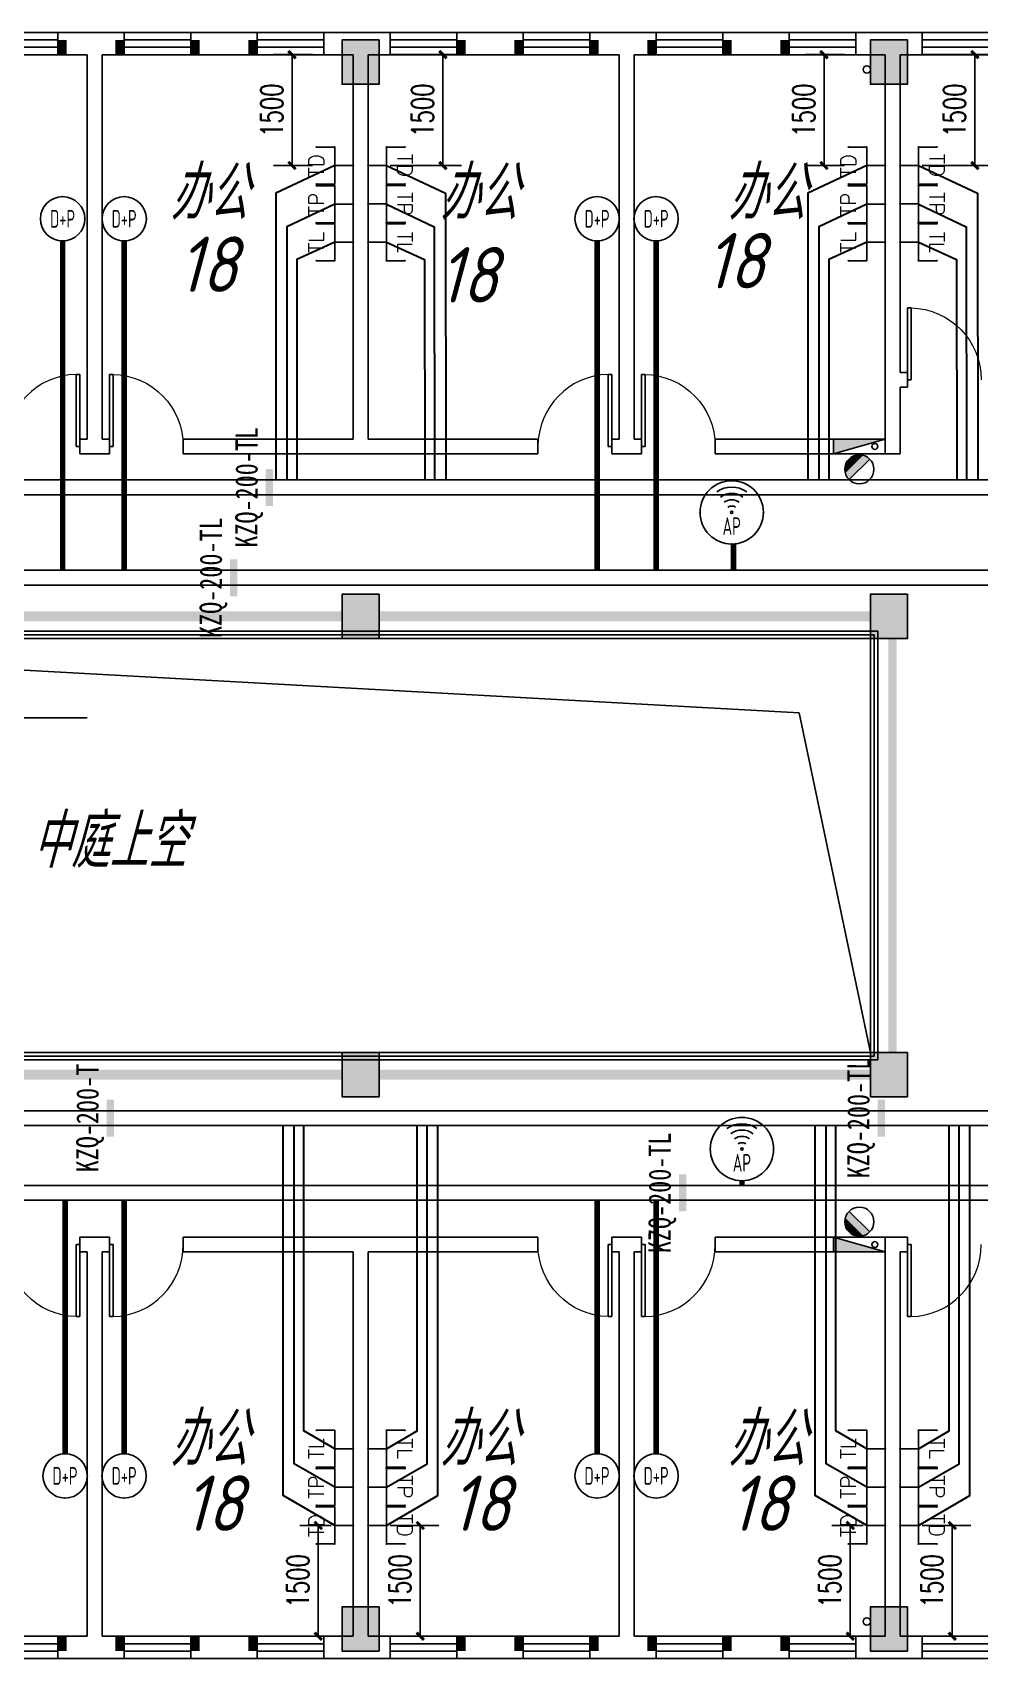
# Model space of a CAD drawing. Extents: x 1398449 to 2142961, y 256969 to 1032940.
# Drawn here: x 1602950 to 1615767, y 576258 to 598258 of the extents above; entities that cross this region are included whole.
import ezdxf
from ezdxf.enums import TextEntityAlignment as Align

# ---------------------------------------------------------------- set-up
doc = ezdxf.new("R2010")
doc.units = 0
doc.header["$LTSCALE"] = 1500
doc.header["$PDSIZE"] = 50
doc.linetypes.add('DASH', pattern=[0.35, 0.25, -0.1])
for name, color, linetype in [('1-建筑底图', 8, 'Continuous'), ('CABLETRAY_PDS', 6, 'Continuous'), ('EQUIP-通讯', 3, 'Continuous'), ('P-PROT-FIRH', 1, 'Continuous'), ('TEL_DIM', 3, 'Continuous'), ('WIRE-综合布线', 5, 'Continuous'), ('光纤点位', 3, 'Continuous'), ('内网桥架', 1, 'Continuous'), ('抗震支吊架', 2, 'Continuous'), ('构造柱', 6, 'Continuous'), ('水', 5, 'Continuous'), ('电-标注', 1, 'Continuous'), ('红机电话', 3, 'Continuous'), ('结构柱子', 253, 'Continuous'), ('蓝机电话', 3, 'Continuous')]:
    doc.layers.add(name, color=color, linetype=linetype)
doc.layers.add('内网线路', color=1, linetype='Continuous', lineweight=30)
doc.styles.add('_TCH_DIM_T3', font='SIMPLEX', dxfattribs={"width": 0.705882, "bigfont": 'GBCBIG'})
doc.styles.add('_TEL_ATTDEF', font='GBENOR', dxfattribs={"width": 0.8, "height": 3, "bigfont": 'GBCBIG'})
doc.styles.add('_TEL_DIM', font='SIMPLEX', dxfattribs={"width": 0.8, "height": 3.5, "bigfont": 'HZTXT'})
doc.styles.add('kzcad', font='', dxfattribs={"width": 0.8})
doc.styles.get("Standard").update_dxf_attribs({"font": 'gbeitc.shx', "bigfont": 'gbcbig.shx'})
doc.styles.get('kzcad').set_extended_font_data('SimSun')
doc.linetypes.add('JIEDI', pattern='A,1.25,-0.25,0.25,-0.25,0.625,["/",Standard,S=0.6,R=0,X=0,Y=-0.3],0.625,-0.25,0.25,-0.25', length=4)
doc.dimstyles.new('_TCH_ARCH&&100', dxfattribs={"dimtxt": 297.5, "dimasz": 100, "dimexe": 250, "dimexo": 300, "dimgap": 126.25, "dimtad": 1, "dimdec": 0, "dimzin": 0, "dimdsep": 46, "dimtxsty": '_TCH_DIM_T3', "dimblk": 'ARCHTICK', "dimcen": 0.09, "dimclrt": 7, "dimazin": 2, "dimtfac": 1, "dimtdec": 0, "dimtix": 1, "dimtmove": 2, "dimatfit": 3, "dimfxl": 1, "dimtolj": 1, "dimtzin": 0, "dimarcsym": 0})

# ---------------------------------------------------------------- blocks, each defined once
blk = doc.blocks.new('gfhtyhtyhrer')
at = {"layer": '构造柱', "color": 0}
for points in [[(-337689, 1373678), (-337689, 1373478), (-337809, 1373678), (-337809, 1373478)], [(-336909, 1373678), (-336909, 1373478), (-337029, 1373678), (-337029, 1373478)], [(-335889, 1373678), (-335889, 1373478), (-336009, 1373678), (-336009, 1373478)], [(-335109, 1373678), (-335109, 1373478), (-335229, 1373678), (-335229, 1373478)], [(-332289, 1373678), (-332289, 1373478), (-332409, 1373678), (-332409, 1373478)], [(-331509, 1373678), (-331509, 1373478), (-331629, 1373678), (-331629, 1373478)], [(-330489, 1373678), (-330489, 1373478), (-330609, 1373678), (-330609, 1373478)], [(-329709, 1373678), (-329709, 1373478), (-329829, 1373678), (-329829, 1373478)], [(-328689, 1373678), (-328689, 1373478), (-328809, 1373678), (-328809, 1373478)], [(-327909, 1373678), (-327909, 1373478), (-328029, 1373678), (-328029, 1373478)], [(-337689, 1352078), (-337689, 1351878), (-337809, 1352078), (-337809, 1351878)], [(-336909, 1352078), (-336909, 1351878), (-337029, 1352078), (-337029, 1351878)], [(-335889, 1352078), (-335889, 1351878), (-336009, 1352078), (-336009, 1351878)], [(-335109, 1352078), (-335109, 1351878), (-335229, 1352078), (-335229, 1351878)], [(-332289, 1352078), (-332289, 1351878), (-332409, 1352078), (-332409, 1351878)], [(-331509, 1352078), (-331509, 1351878), (-331629, 1352078), (-331629, 1351878)], [(-330489, 1352078), (-330489, 1351878), (-330609, 1352078), (-330609, 1351878)], [(-329709, 1352078), (-329709, 1351878), (-329829, 1352078), (-329829, 1351878)], [(-328689, 1352078), (-328689, 1351878), (-328809, 1352078), (-328809, 1351878)], [(-327909, 1352078), (-327909, 1351878), (-328029, 1352078), (-328029, 1351878)]]:
    blk.add_solid(points, dxfattribs=at)
blk = doc.blocks.new('$TwtSys$00000483')
blk.add_line((-93, 93, 0), (93, -93, 0))
blk.add_circle((0, 0, 0), 131)
at = {"color": 0}
for points in [[(34, -127, 0), (-127, 34, 0), (93, -93, 0), (-93, 93, 0)], [(-34, -127, 0), (-127, -34, 0), (34, -127, 0), (-127, 34, 0)], [(-93, -93, 0), (-93, -93, 0), (-34, -127, 0), (-127, -34, 0)]]:
    blk.add_solid(points, dxfattribs=at)
at = {"flags": 9}
blk.add_attdef('A', (0, 0, 0), '', height=0.00524, dxfattribs=at)
blk = doc.blocks.new('A$C72020647')
at = {"layer": 'P-PROT-FIRH'}
blk.add_hatch(color=256, dxfattribs=at).paths.add_polyline_path([(0, 0), (700, 200), (700, 0)])
for p, q in [((700, 200), (0, 200)), ((0, 0), (0, 200)), ((0, 0), (700, 200)), ((0, 0), (700, 0)), ((700, 0), (700, 200))]:
    blk.add_line(p, q, dxfattribs=at)
blk.add_circle((140, 100), 40, dxfattribs=at)
at = {"layer": 'P-PROT-FIRH', "xscale": 1.5, "yscale": 1.5, "zscale": 1.5, "rotation": 90.00000000000001}
blk.add_blockref('$TwtSys$00000483', (350, 410), dxfattribs=at)
blk = doc.blocks.new('A$C16D95650')
at = {"layer": '结构柱子'}
h = blk.add_hatch(color=6, dxfattribs=at)
h.dxf.hatch_style = 1
h.paths.add_polyline_path([(88650, 36500), (88150, 36500), (88150, 35900), (88650, 35900)])
h = blk.add_hatch(color=6, dxfattribs=at)
h.dxf.hatch_style = 1
h.paths.add_polyline_path([(95800, 36500), (95300, 36500), (95300, 35900), (95800, 35900)])
h = blk.add_hatch(color=6, dxfattribs=at)
h.dxf.hatch_style = 1
h.paths.add_polyline_path([(88650, 29000), (88150, 29000), (88150, 28400), (88650, 28400)])
h = blk.add_hatch(color=6, dxfattribs=at)
h.dxf.hatch_style = 1
h.paths.add_polyline_path([(95300, 29000), (95300, 28400), (95800, 28400), (95800, 29000)])
h = blk.add_hatch(color=6, dxfattribs=at)
h.dxf.hatch_style = 1
h.paths.add_polyline_path([(88650, 22800), (88150, 22800), (88150, 22200), (88650, 22200)])
h = blk.add_hatch(color=6, dxfattribs=at)
h.dxf.hatch_style = 1
h.paths.add_polyline_path([(95800, 22800), (95300, 22800), (95300, 22200), (95800, 22200)])
h = blk.add_hatch(color=6, dxfattribs=at)
h.dxf.hatch_style = 1
h.paths.add_polyline_path([(88650, 15300), (88150, 15300), (88150, 14700), (88650, 14700)])
h = blk.add_hatch(color=6, dxfattribs=at)
h.dxf.hatch_style = 1
h.paths.add_polyline_path([(95800, 15300), (95300, 15300), (95300, 14700), (95800, 14700)])
at = {"layer": '结构柱子', "color": 6}
for points in [[(88650, 36500), (88150, 36500), (88150, 35900), (88650, 35900)], [(95800, 36500), (95300, 36500), (95300, 35900), (95800, 35900)], [(88650, 29000), (88150, 29000), (88150, 28400), (88650, 28400)], [(95800, 29000), (95300, 29000), (95300, 28400), (95800, 28400)], [(88650, 22800), (88150, 22800), (88150, 22200), (88650, 22200)], [(95800, 22800), (95300, 22800), (95300, 22200), (95800, 22200)], [(88650, 15300), (88150, 15300), (88150, 14700), (88650, 14700)], [(95800, 15300), (95300, 15300), (95300, 14700), (95800, 14700)]]:
    blk.add_lwpolyline(points, close=True, dxfattribs=at)
blk = doc.blocks.new('shui1')
at = {"layer": '水'}
for centre in [(545292, 185838), (545292, 164838)]:
    blk.add_circle(centre, 50, dxfattribs=at)
blk = doc.blocks.new('$DorLib2D$00000213')
at = {"color": 0, "linetype": 'DASH', "const_width": 0.02}
blk.add_lwpolyline([(0.5, 0), (-0.5, 0)], dxfattribs=at)
blk = doc.blocks.new('$TCHSYS$WIN2D')
for p, q in [((-0.5, 0.5), (0.5, 0.5)), ((-0.5, 0.5), (-0.5, -0.5)), ((0.5, 0.5), (0.5, -0.5)), ((0.5, 0.167), (-0.5, 0.167)), ((0.5, -0.167), (-0.5, -0.167)), ((-0.5, -0.5), (0.5, -0.5))]:
    blk.add_line(p, q)
blk = doc.blocks.new('$DorLib2D$00000001')
for p, q in [((0.45, 0.975), (0.5, 0.975)), ((0.45, 0), (0.45, 0.975)), ((0.5, 0), (0.5, 0.975)), ((0.5, 0), (0.45, 0))]:
    blk.add_line(p, q)
at = {"lineweight": 13}
blk.add_arc((0.475, 0), 0.975, 91.4693, 180, dxfattribs=at)
blk = doc.blocks.new('1-三层建筑底图')
at = {"layer": '1-建筑底图'}
for p, q in [((84700, 36600), (84200, 36600)), ((84200, 36600), (84200, 36300)), ((85100, 36600), (84700, 36600)), ((85100, 36300), (85100, 36600)), ((86900, 36600), (86000, 36600)), ((86000, 36600), (86000, 36300)), ((86900, 36300), (86900, 36600)), ((88300, 36600), (87800, 36600)), ((87800, 36600), (87800, 36300)), ((88700, 36600), (88300, 36600)), ((88700, 36300), (88700, 36600)), ((90500, 36600), (89600, 36600)), ((89600, 36600), (89600, 36300)), ((90500, 36300), (90500, 36600)), ((91900, 36600), (91400, 36600)), ((91400, 36600), (91400, 36300)), ((92300, 36600), (91900, 36600)), ((92300, 36300), (92300, 36600)), ((94100, 36600), (93200, 36600)), ((93200, 36600), (93200, 36300)), ((94100, 36300), (94100, 36600)), ((95500, 36600), (95000, 36600)), ((95000, 36600), (95000, 36300)), ((95900, 36600), (95500, 36600)), ((95900, 36300), (95900, 36600)), ((84200, 36300), (84600, 36300)), ((84600, 31100), (84600, 36300)), ((84800, 31100), (84800, 36300)), ((84800, 36300), (85100, 36300)), ((86000, 36300), (86900, 36300)), ((87800, 36300), (88200, 36300)), ((88200, 31100), (88200, 36300)), ((88400, 31100), (88400, 36300)), ((88400, 36300), (88700, 36300)), ((89600, 36300), (90500, 36300)), ((91400, 36300), (91800, 36300)), ((91800, 31100), (91800, 36300)), ((92000, 36300), (92300, 36300)), ((92000, 31100), (92000, 36300)), ((93200, 36300), (94100, 36300)), ((95000, 36300), (95400, 36300)), ((95400, 31900), (95400, 36300)), ((95600, 36300), (95900, 36300)), ((95600, 32000), (95600, 36300)), ((95400, 31100), (95400, 31900)), ((95700, 32000), (95600, 32000)), ((95700, 31800), (95700, 32000)), ((95600, 30900), (95600, 31800)), ((95600, 31800), (95700, 31800)), ((84600, 31100), (84500, 31100)), ((84500, 31100), (84500, 30900)), ((84900, 31100), (84800, 31100)), ((84900, 30900), (84900, 31100)), ((88200, 31100), (85900, 31100)), ((85900, 31100), (85900, 30900)), ((90700, 31100), (88400, 31100)), ((90700, 30900), (90700, 31100)), ((91800, 31100), (91700, 31100)), ((91700, 31100), (91700, 30900)), ((92100, 31100), (92000, 31100)), ((92100, 30900), (92100, 31100)), ((95400, 31100), (93100, 31100)), ((93100, 31100), (93100, 30900)), ((84500, 30900), (84700, 30900)), ((84700, 30900), (84900, 30900)), ((85900, 30900), (88300, 30900)), ((88300, 30900), (90700, 30900)), ((91700, 30900), (91900, 30900)), ((91900, 30900), (92100, 30900)), ((93100, 30900), (95600, 30900)), ((84700, 20300), (84500, 20300)), ((84500, 20300), (84500, 20100)), ((84900, 20300), (84700, 20300)), ((84900, 20100), (84900, 20300)), ((88300, 20300), (85900, 20300)), ((85900, 20300), (85900, 20100)), ((90700, 20300), (88300, 20300)), ((90700, 20100), (90700, 20300)), ((91900, 20300), (91700, 20300)), ((91700, 20300), (91700, 20100)), ((92100, 20300), (91900, 20300)), ((92100, 20100), (92100, 20300)), ((95500, 20300), (93100, 20300)), ((93100, 20300), (93100, 20100)), ((95700, 20300), (95500, 20300)), ((95700, 20100), (95700, 20300)), ((84500, 20100), (84600, 20100)), ((84600, 20100), (84600, 14900)), ((84800, 20100), (84800, 14900)), ((84800, 20100), (84900, 20100)), ((85900, 20100), (88200, 20100)), ((88200, 20100), (88200, 14900)), ((88400, 20100), (88400, 14900)), ((88400, 20100), (90700, 20100)), ((91700, 20100), (91800, 20100)), ((91800, 20100), (91800, 14900)), ((92000, 20100), (92100, 20100)), ((92000, 20100), (92000, 14900)), ((93100, 20100), (95400, 20100)), ((95400, 20100), (95400, 14900)), ((95600, 20100), (95600, 14900)), ((95600, 20100), (95700, 20100)), ((84600, 14900), (84200, 14900)), ((84200, 14900), (84200, 14600)), ((85100, 14900), (84800, 14900)), ((85100, 14600), (85100, 14900)), ((86900, 14900), (86000, 14900)), ((86000, 14900), (86000, 14600)), ((86900, 14600), (86900, 14900)), ((88200, 14900), (87800, 14900)), ((87800, 14900), (87800, 14600)), ((88700, 14900), (88400, 14900)), ((88700, 14600), (88700, 14900)), ((90500, 14900), (89600, 14900)), ((89600, 14900), (89600, 14600)), ((90500, 14600), (90500, 14900)), ((91800, 14900), (91400, 14900)), ((91400, 14900), (91400, 14600)), ((92300, 14900), (92000, 14900)), ((92300, 14600), (92300, 14900)), ((94100, 14900), (93200, 14900)), ((93200, 14900), (93200, 14600)), ((94100, 14600), (94100, 14900)), ((95400, 14900), (95000, 14900)), ((95000, 14900), (95000, 14600)), ((95900, 14900), (95600, 14900)), ((95900, 14600), (95900, 14900)), ((84200, 14600), (84700, 14600)), ((84700, 14600), (85100, 14600)), ((86000, 14600), (86900, 14600)), ((87800, 14600), (88300, 14600)), ((88300, 14600), (88700, 14600)), ((89600, 14600), (90500, 14600)), ((91400, 14600), (91900, 14600)), ((91900, 14600), (92300, 14600)), ((93200, 14600), (94100, 14600)), ((95000, 14600), (95500, 14600)), ((95500, 14600), (95900, 14600))]:
    blk.add_line(p, q, dxfattribs=at)
for points in [[(74150, 28500), (95300, 28500), (95300, 22700), (74150, 22700)], [(74200, 28450), (95250, 28450), (95250, 22750), (74200, 22750)], [(74250, 28400), (95200, 28400), (95200, 22800), (74250, 22800)]]:
    blk.add_lwpolyline(points, close=True, dxfattribs=at)
blk.add_lwpolyline([(95200, 22800), (94233.6, 27393.8), (74150, 28500)], dxfattribs=at)
for name, p, xscale, yscale, zscale, rotation in [('$TCHSYS$WIN2D', (83750, 36450), 900, 300, 900, 180), ('$TCHSYS$WIN2D', (89150, 36450), 900, 300, 900, 180), ('$TCHSYS$WIN2D', (90950, 36450), 900, 300, 900, 180), ('$TCHSYS$WIN2D', (92750, 36450), 900, 300, 900, 180), ('$TCHSYS$WIN2D', (94550, 36450), 900, 300, 900, 180), ('$TCHSYS$WIN2D', (96350, 36450), 900, 300, 900, 180), ('$DorLib2D$00000001', (96200, 31900), 1000, -1000, 1000, 180), ('$DorLib2D$00000001', (84000, 31000), -1000, -1000, -1000, 179.9999999999926), ('$DorLib2D$00000001', (85400, 31000), 1000, -1000, 1000, 179.9999999999982), ('$DorLib2D$00000001', (91200, 31000), -1000, -1000, -1000, 179.9999999999963), ('$DorLib2D$00000001', (92600, 31000), 1000, -1000, 1000, 179.9999999999982), ('$DorLib2D$00000213', (84700, 28700), 6700, 6700, 100, 179.9999718558675), ('$DorLib2D$00000213', (91875, 28700), 6650, 6650, 100, 179.9999718558675), ('$DorLib2D$00000213', (95500, 25600), 5600, 5600, 100, 89.99997185586753), ('$DorLib2D$00000213', (84700, 22500), 6700, 6700, 100, 179.9999718558675), ('$DorLib2D$00000213', (91875, 22500), 6650, 6650, 100, 179.9999718558675), ('$DorLib2D$00000001', (84000, 20200), -1000, 1000, -1000, 180.0000000018028), ('$DorLib2D$00000001', (85400, 20200), 1000, 1000, 1000, 180.0000000018028), ('$DorLib2D$00000001', (91200, 20200), -1000, 1000, -1000, 180.0000000018028), ('$DorLib2D$00000001', (92600, 20200), 1000, 1000, 1000, 180.0000000018009), ('$DorLib2D$00000001', (96200, 20200), 1000, 1000, 1000, 180.0000000023549), ('$TCHSYS$WIN2D', (83750, 14750), 900, 300, 900, 180.0000000017064), ('$TCHSYS$WIN2D', (85550, 14750), 900, 300, 900, 180.0000000014137), ('$TCHSYS$WIN2D', (87350, 14750), 900, 300, 900, 180.0000000014137), ('$TCHSYS$WIN2D', (89150, 14750), 900, 300, 900, 180.0000000013692), ('$TCHSYS$WIN2D', (90950, 14750), 900, 300, 900, 180.0000000013692), ('$TCHSYS$WIN2D', (92750, 14750), 900, 300, 900, 180.0000000013692), ('$TCHSYS$WIN2D', (94550, 14750), 900, 300, 900, 180.0000000013692), ('$TCHSYS$WIN2D', (96350, 14750), 900, 300, 900, 180.0000000029293)]:
    blk.add_blockref(name, p, dxfattribs=dict(at, xscale=xscale, yscale=yscale, zscale=zscale, rotation=rotation))
at = {"layer": '1-建筑底图', "xscale": -900, "yscale": -300, "zscale": -900}
for p in [(85550, 36450), (87350, 36450)]:
    blk.add_blockref('$TCHSYS$WIN2D', p, dxfattribs=at)
at = {"layer": '1-建筑底图'}
for name, p in [('gfhtyhtyhrer', (422009.4, -1337177.6)), ('A$C16D95650', (-100, 0)), ('shui1', (-450141.7, -149737.7))]:
    blk.add_blockref(name, p, dxfattribs=at)
at = {"layer": '1-建筑底图', "rotation": 180}
blk.add_blockref('A$C72020647', (95400, 31100), dxfattribs=at)
at = {"layer": '1-建筑底图', "xscale": -1}
blk.add_blockref('A$C72020647', (95400, 20100), dxfattribs=at)
at = {"layer": '1-建筑底图'}
for s, height, p in [('办公', 723.4, (85720.9, 34068.8)), ('办公', 723.4, (89373.1, 34068.8)), ('办公', 723.4, (93270.7, 34068.8)), ('18', 750, (92964.1, 33137.6)), ('18', 750, (85824.4, 33089.1)), ('18', 750, (89349.3, 32946.6)), ('中庭上空', 723.4, (83849.4, 25299.2)), ('办公', 723.4, (85720.9, 17207.3)), ('办公', 723.4, (89373.1, 17207.3)), ('办公', 723.4, (93270.7, 17207.3)), ('18', 750, (85902.5, 16325.5)), ('18', 750, (89515.8, 16325.5)), ('18', 750, (93293.1, 16325.5))]:
    blk.add_text(s, height=height, dxfattribs=at).set_placement(p)
blk = doc.blocks.new('$equip_U$00000091(win7-PC-hzk)')
for radius in [0.714, 0.0272]:
    blk.add_circle((0, 0), radius)
for radius in [0.571, 0.428, 0.285, 0.143]:
    blk.add_arc((0, 0), radius, 53.7049, 126.2951)
for p in [(0, 0.714), (-0.714, 0), (0.714, 0), (0, -0.714)]:
    blk.add_point(p)
at = {"color": 7, "style": '_TEL_DIM', "flags": 1}
for tag in ['A', 'REMARK']:
    blk.add_attdef(tag, text='', height=0.00002, dxfattribs=at).set_placement((0, 0), align=Align.MIDDLE_CENTER)
at = {"color": 7, "style": '_TEL_DIM', "width": 0.7}
blk.add_attdef('$TEXT$', text='', height=0.4, dxfattribs=at).set_placement((0, -0.31), align=Align.MIDDLE_CENTER)
blk = doc.blocks.new('$equip_U$00000080(win7-PC-hzk)')
blk.add_circle((0, 0.5), 0.5)
for p in [(0, 0.999), (-0.5, 0.5), (0.5, 0.5)]:
    blk.add_point(p)
at = {"color": 7, "style": '_TEL_DIM', "width": 0.7}
blk.add_attdef('$TEXT$', text='', height=0.4, dxfattribs=at).set_placement((0, 0.5), align=Align.MIDDLE_CENTER)
at = {"color": 7, "style": '_TEL_DIM', "flags": 1}
for tag in ['A', 'REMARK']:
    blk.add_attdef(tag, text='', height=0.00002, dxfattribs=at).set_placement((0, 0), align=Align.MIDDLE_CENTER)
blk = doc.blocks.new('$equip$00001867')
for p, q in [((-0.5, 0.499), (-0.5, 0.999)), ((0.5, 0.999), (0.5, 0.499)), ((0.5, 0.499), (-0.5, 0.499)), ((0, 0.5), (0, 0))]:
    blk.add_line(p, q)
for p in [(-0.5, 0.999), (0.5, 0.999), (-0.5, 0.499), (0.5, 0.499), (0, 0)]:
    blk.add_point(p)
at = {"color": 7, "style": '_TEL_DIM'}
blk.add_attdef('$TEXT$', text='', height=0.4, dxfattribs=at).set_placement((0, 0.999), align=Align.MIDDLE_CENTER)
at = {"color": 7, "style": '_TEL_DIM', "flags": 1}
blk.add_attdef('A', text='', height=0.00002, dxfattribs=at).set_placement((0, 0), align=Align.MIDDLE_CENTER)
blk = doc.blocks.new('$equip$00002670')
for p, q in [((-0.5, 0.499), (-0.5, 0.999)), ((0.5, 0.999), (0.5, 0.499)), ((0.5, 0.499), (-0.5, 0.499)), ((0, 0.5), (0, 0))]:
    blk.add_line(p, q)
for p in [(-0.5, 0.999), (0.5, 0.999), (-0.5, 0.499), (0.5, 0.499), (0, 0)]:
    blk.add_point(p)
at = {"color": 7, "style": '_TEL_DIM'}
blk.add_attdef('$TEXT$', text='', height=0.4, dxfattribs=at).set_placement((0, 0.999), align=Align.MIDDLE_CENTER)
at = {"color": 7, "style": '_TEL_DIM', "flags": 1}
blk.add_attdef('A', text='', height=0.000025, dxfattribs=at).set_placement((0, 0), align=Align.MIDDLE_CENTER)
blk = doc.blocks.new('_ArchTick')
at = {"color": 0, "linetype": 'ByBlock', "const_width": 0.4}
blk.add_lwpolyline([(-0.5, -0.5), (0.5, 0.5)], dxfattribs=at)
blk = doc.blocks.new('*D1147')
at = {"layer": 'Defpoints', "color": 0, "transparency": 16777216}
for p in [(1614018, 578058), (1614491, 578058), (1614491, 576558)]:
    blk.add_point(p, dxfattribs=at)
at = {"layer": 'TEL_DIM', "color": 0, "lineweight": -2, "transparency": 16777216}
for p, q in [((1614191, 578058), (1613768, 578058)), ((1614018, 576558), (1614018, 578058)), ((1614191, 576558), (1613768, 576558))]:
    blk.add_line(p, q, dxfattribs=at)
at = {"layer": 'TEL_DIM', "color": 0, "lineweight": -2, "transparency": 16777216, "xscale": 100, "yscale": 100, "zscale": 100}
for p, rotation in [((1614018, 578058), 90), ((1614018, 576558), 270)]:
    blk.add_blockref('_ArchTick', p, dxfattribs=dict(at, rotation=rotation))
at = {"layer": 'TEL_DIM', "color": 7, "transparency": 16777216, "insert": (1613743, 577308), "char_height": 297.5, "attachment_point": 5, "rotation": 90, "style": '_TCH_DIM_T3'}
blk.add_mtext('\\A1;1500', dxfattribs=at)
blk = doc.blocks.new('*D1148')
at = {"layer": 'Defpoints', "color": 0, "transparency": 16777216}
for p in [(1614691, 578058), (1615399, 578058), (1614691, 576558)]:
    blk.add_point(p, dxfattribs=at)
at = {"layer": 'TEL_DIM', "color": 0, "lineweight": -2, "transparency": 16777216}
for p, q in [((1614991, 578058), (1615649, 578058)), ((1615399, 576558), (1615399, 578058)), ((1614991, 576558), (1615649, 576558))]:
    blk.add_line(p, q, dxfattribs=at)
at = {"layer": 'TEL_DIM', "color": 0, "lineweight": -2, "transparency": 16777216, "xscale": 100, "yscale": 100, "zscale": 100}
for p, rotation in [((1615399, 578058), 90), ((1615399, 576558), 270)]:
    blk.add_blockref('_ArchTick', p, dxfattribs=dict(at, rotation=rotation))
at = {"layer": 'TEL_DIM', "color": 7, "transparency": 16777216, "insert": (1615124, 577308), "char_height": 297.5, "attachment_point": 5, "rotation": 90, "style": '_TCH_DIM_T3'}
blk.add_mtext('\\A1;1500', dxfattribs=at)
blk = doc.blocks.new('*D1149')
at = {"layer": 'Defpoints', "color": 0, "transparency": 16777216}
for p in [(1606818, 578058), (1607291, 578058), (1607291, 576558)]:
    blk.add_point(p, dxfattribs=at)
at = {"layer": 'TEL_DIM', "color": 0, "lineweight": -2, "transparency": 16777216}
for p, q in [((1606991, 578058), (1606568, 578058)), ((1606818, 576558), (1606818, 578058)), ((1606991, 576558), (1606568, 576558))]:
    blk.add_line(p, q, dxfattribs=at)
at = {"layer": 'TEL_DIM', "color": 0, "lineweight": -2, "transparency": 16777216, "xscale": 100, "yscale": 100, "zscale": 100}
for p, rotation in [((1606818, 578058), 90), ((1606818, 576558), 270)]:
    blk.add_blockref('_ArchTick', p, dxfattribs=dict(at, rotation=rotation))
at = {"layer": 'TEL_DIM', "color": 7, "transparency": 16777216, "insert": (1606543, 577308), "char_height": 297.5, "attachment_point": 5, "rotation": 90, "style": '_TCH_DIM_T3'}
blk.add_mtext('\\A1;1500', dxfattribs=at)
blk = doc.blocks.new('*D1150')
at = {"layer": 'Defpoints', "color": 0, "transparency": 16777216}
for p in [(1607491, 578058), (1608199, 578058), (1607491, 576558)]:
    blk.add_point(p, dxfattribs=at)
at = {"layer": 'TEL_DIM', "color": 0, "lineweight": -2, "transparency": 16777216}
for p, q in [((1607791, 578058), (1608449, 578058)), ((1608199, 576558), (1608199, 578058)), ((1607791, 576558), (1608449, 576558))]:
    blk.add_line(p, q, dxfattribs=at)
at = {"layer": 'TEL_DIM', "color": 0, "lineweight": -2, "transparency": 16777216, "xscale": 100, "yscale": 100, "zscale": 100}
for p, rotation in [((1608199, 578058), 90), ((1608199, 576558), 270)]:
    blk.add_blockref('_ArchTick', p, dxfattribs=dict(at, rotation=rotation))
at = {"layer": 'TEL_DIM', "color": 7, "transparency": 16777216, "insert": (1607924, 577308), "char_height": 297.5, "attachment_point": 5, "rotation": 90, "style": '_TCH_DIM_T3'}
blk.add_mtext('\\A1;1500', dxfattribs=at)
blk = doc.blocks.new('*D1158')
at = {"layer": 'Defpoints', "color": 0, "transparency": 16777216}
for p in [(1614691, 597958), (1615705, 597958), (1614691, 596458)]:
    blk.add_point(p, dxfattribs=at)
at = {"layer": 'TEL_DIM', "color": 0, "lineweight": -2, "transparency": 16777216}
for p, q in [((1614991, 597958), (1615955, 597958)), ((1615705, 596458), (1615705, 597958)), ((1614991, 596458), (1615955, 596458))]:
    blk.add_line(p, q, dxfattribs=at)
at = {"layer": 'TEL_DIM', "color": 0, "lineweight": -2, "transparency": 16777216, "xscale": 100, "yscale": 100, "zscale": 100}
for p, rotation in [((1615705, 597958), 90), ((1615705, 596458), 270)]:
    blk.add_blockref('_ArchTick', p, dxfattribs=dict(at, rotation=rotation))
at = {"layer": 'TEL_DIM', "color": 7, "transparency": 16777216, "insert": (1615430, 597208), "char_height": 297.5, "attachment_point": 5, "rotation": 90, "style": '_TCH_DIM_T3'}
blk.add_mtext('\\A1;1500', dxfattribs=at)
blk = doc.blocks.new('*D1165')
at = {"layer": 'Defpoints', "color": 0, "transparency": 16777216}
for p in [(1613663, 597958), (1614241, 597958), (1614241, 596458)]:
    blk.add_point(p, dxfattribs=at)
at = {"layer": 'TEL_DIM', "color": 0, "lineweight": -2, "transparency": 16777216}
for p, q in [((1613941, 597958), (1613413, 597958)), ((1613663, 596458), (1613663, 597958)), ((1613941, 596458), (1613413, 596458))]:
    blk.add_line(p, q, dxfattribs=at)
at = {"layer": 'TEL_DIM', "color": 0, "lineweight": -2, "transparency": 16777216, "xscale": 100, "yscale": 100, "zscale": 100}
for p, rotation in [((1613663, 597958), 90), ((1613663, 596458), 270)]:
    blk.add_blockref('_ArchTick', p, dxfattribs=dict(at, rotation=rotation))
at = {"layer": 'TEL_DIM', "color": 7, "transparency": 16777216, "insert": (1613388, 597208), "char_height": 297.5, "attachment_point": 5, "rotation": 90, "style": '_TCH_DIM_T3'}
blk.add_mtext('\\A1;1500', dxfattribs=at)
blk = doc.blocks.new('*D1172')
at = {"layer": 'Defpoints', "color": 0, "transparency": 16777216}
for p in [(1607491, 597958), (1608505, 597958), (1607491, 596458)]:
    blk.add_point(p, dxfattribs=at)
at = {"layer": 'TEL_DIM', "color": 0, "lineweight": -2, "transparency": 16777216}
for p, q in [((1607791, 597958), (1608755, 597958)), ((1608505, 596458), (1608505, 597958)), ((1607791, 596458), (1608755, 596458))]:
    blk.add_line(p, q, dxfattribs=at)
at = {"layer": 'TEL_DIM', "color": 0, "lineweight": -2, "transparency": 16777216, "xscale": 100, "yscale": 100, "zscale": 100}
for p, rotation in [((1608505, 597958), 90), ((1608505, 596458), 270)]:
    blk.add_blockref('_ArchTick', p, dxfattribs=dict(at, rotation=rotation))
at = {"layer": 'TEL_DIM', "color": 7, "transparency": 16777216, "insert": (1608230, 597208), "char_height": 297.5, "attachment_point": 5, "rotation": 90, "style": '_TCH_DIM_T3'}
blk.add_mtext('\\A1;1500', dxfattribs=at)
blk = doc.blocks.new('*D1173')
at = {"layer": 'Defpoints', "color": 0, "transparency": 16777216}
for p in [(1606463, 597958), (1607041, 597958), (1607041, 596458)]:
    blk.add_point(p, dxfattribs=at)
at = {"layer": 'TEL_DIM', "color": 0, "lineweight": -2, "transparency": 16777216}
for p, q in [((1606741, 597958), (1606213, 597958)), ((1606463, 596458), (1606463, 597958)), ((1606741, 596458), (1606213, 596458))]:
    blk.add_line(p, q, dxfattribs=at)
at = {"layer": 'TEL_DIM', "color": 0, "lineweight": -2, "transparency": 16777216, "xscale": 100, "yscale": 100, "zscale": 100}
for p, rotation in [((1606463, 597958), 90), ((1606463, 596458), 270)]:
    blk.add_blockref('_ArchTick', p, dxfattribs=dict(at, rotation=rotation))
at = {"layer": 'TEL_DIM', "color": 7, "transparency": 16777216, "insert": (1606188, 597208), "char_height": 297.5, "attachment_point": 5, "rotation": 90, "style": '_TCH_DIM_T3'}
blk.add_mtext('\\A1;1500', dxfattribs=at)

msp = doc.modelspace()

# ---------------------------------------------------------------- linework, layer by layer
at = {"layer": 'CABLETRAY_PDS'}
for p, q in [((1592941, 590980.8), (1640591, 590980.8)), ((1640591, 590780.8), (1592941, 590780.8)), ((1592941, 582657.6), (1623760.3, 582657.6)), ((1623760.3, 582457.6), (1592941, 582457.6))]:
    msp.add_line(p, q, dxfattribs=at)
at = {"layer": 'WIRE-综合布线', "linetype": 'Continuous', "const_width": 75}
for points in [[(1603357.8, 590980.8), (1603357.8, 595437.9)], [(1604190.7, 590980.8), (1604190.7, 595437.9)], [(1610591.6, 590980.8), (1610591.6, 595437.9)], [(1611390.7, 590980.8), (1611390.7, 595437.9)], [(1612436.8, 590980.8), (1612436.8, 591337.5)], [(1612551.7, 582657.6), (1612551.7, 582722.5)], [(1603391.3, 579027.3), (1603391.3, 582457.6)], [(1604190.7, 579027.3), (1604190.7, 582457.6)], [(1610591.3, 579027.3), (1610591.3, 582457.6)], [(1611390.7, 579027.3), (1611390.7, 582457.6)]]:
    msp.add_lwpolyline(points, dxfattribs=at)
at = {"layer": '内网桥架'}
for p, q in [((1593610.1, 592203.1), (1640697.9, 592203.1)), ((1640697.9, 592003.1), (1593610.1, 592003.1)), ((1591809.1, 583669.3), (1625472.1, 583669.3)), ((1625472.1, 583469.3), (1591809.1, 583469.3))]:
    msp.add_line(p, q, dxfattribs=at)
at = {"layer": '内网线路'}
for points in [[(1607041.5, 596457.6), (1606241.4, 596083.5), (1606241.4, 592203.1)], [(1607740.2, 596457.6), (1608540.5, 596083.9), (1608542.4, 592203.4)], [(1614241.5, 596457.6), (1613441.4, 596083.5), (1613441.4, 592203.1)], [(1614940.2, 596457.6), (1615740.5, 596083.9), (1615742.4, 592203.4)], [(1607041.5, 595933.9), (1606394.4, 595630), (1606394.4, 592203.1)], [(1607740.5, 595933.9), (1608387.7, 595630.3), (1608389.4, 592203.4)], [(1614241.5, 595933.9), (1613594.4, 595630), (1613594.4, 592203.1)], [(1614940.5, 595933.9), (1615587.7, 595630.3), (1615589.4, 592203.4)], [(1607041.5, 595419.3), (1606525.5, 595187.1), (1606525.5, 592203.1)], [(1607740.7, 595419.3), (1608256.9, 595187.3), (1608258.3, 592203.3)], [(1614241.5, 595419.3), (1613725.5, 595187.1), (1613725.5, 592203.1)], [(1614940.7, 595419.3), (1615456.9, 595187.3), (1615458.3, 592203.3)], [(1607041.5, 578057.6), (1606344.9, 578462), (1606344.9, 583469.3)], [(1607041.5, 578577.6), (1606492.6, 578891.8), (1606492.6, 583469.3)], [(1607041.5, 579095.9), (1606623.6, 579339), (1606623.6, 583469.3)], [(1607740.5, 579095.9), (1608158.4, 579339), (1608158.4, 583469.3)], [(1607740.5, 578577.6), (1608289.4, 578891.8), (1608289.4, 583469.3)], [(1607740.5, 578057.6), (1608437, 578462), (1608437, 583469.3)], [(1614241.5, 578057.6), (1613544.9, 578462), (1613544.9, 583469.3)], [(1614241.5, 578577.6), (1613692.6, 578891.8), (1613692.6, 583469.3)], [(1614241.5, 579095.9), (1613823.6, 579339), (1613823.6, 583469.3)], [(1614940.5, 579095.9), (1615358.4, 579339), (1615358.4, 583469.3)], [(1614940.5, 578577.6), (1615489.4, 578891.8), (1615489.4, 583469.3)], [(1614940.5, 578057.6), (1615637, 578462), (1615637, 583469.3)]]:
    msp.add_lwpolyline(points, dxfattribs=at)
at = {"layer": '抗震支吊架', "color": 5, "const_width": 100}
for points in [[(1606156.2, 591853.1), (1606156.2, 592353.1)], [(1604002.9, 583319.3), (1604002.9, 583819.3)], [(1614437.5, 583319.3), (1614437.5, 583819.3)]]:
    msp.add_lwpolyline(points, dxfattribs=at)
at = {"layer": '抗震支吊架', "color": 2, "const_width": 100}
for points in [[(1605672.8, 590630.8), (1605672.8, 591130.8)], [(1611748.2, 582307.6), (1611748.2, 582807.6)]]:
    msp.add_lwpolyline(points, dxfattribs=at)
at = {"layer": '电-标注'}
msp.add_lwpolyline([(1596348.7, 588984.7), (1603691.7, 588984.7)], dxfattribs=at)

# ---------------------------------------------------------------- block references
at = {"layer": '1-建筑底图', "linetype": 'JIEDI'}
msp.add_blockref('1-三层建筑底图', (1519091, 561657.6), dxfattribs=at)
at = {"layer": 'EQUIP-通讯', "linetype": 'JIEDI'}
ref = msp.add_blockref('$equip_U$00000080(win7-PC-hzk)', (1603058.1, 595737.6), dxfattribs=dict(at, xscale=-600.0000000000002, yscale=600.0000000000002, zscale=600, rotation=270.0000000000001))
ref.add_attrib('$TEXT$', 'D+P', dxfattribs={"layer": '0', "color": 7, "height": 240, "style": '_TEL_ATTDEF', "width": 0.7}).set_placement((1603357.8, 595737.6), align=Align.MIDDLE_CENTER)
ref = msp.add_blockref('$equip_U$00000080(win7-PC-hzk)', (1603891, 595737.6), dxfattribs=dict(at, xscale=-600.0000000000002, yscale=600.0000000000002, zscale=600, rotation=270.0000000000001))
ref.add_attrib('$TEXT$', 'D+P', dxfattribs={"layer": '0', "color": 7, "height": 240, "style": '_TEL_ATTDEF', "width": 0.7}).set_placement((1604190.7, 595737.6), align=Align.MIDDLE_CENTER)
ref = msp.add_blockref('$equip_U$00000080(win7-PC-hzk)', (1610291.9, 595737.6), dxfattribs=dict(at, xscale=-600.0000000000002, yscale=600.0000000000002, zscale=600, rotation=270.0000000000001))
ref.add_attrib('$TEXT$', 'D+P', dxfattribs={"layer": '0', "color": 7, "height": 240, "style": '_TEL_ATTDEF', "width": 0.7}).set_placement((1610591.6, 595737.6), align=Align.MIDDLE_CENTER)
ref = msp.add_blockref('$equip_U$00000080(win7-PC-hzk)', (1611690.4, 595737.6), dxfattribs=dict(at, xscale=-600.0000000000005, yscale=600.0000000000005, zscale=600, rotation=90.00000000000007))
ref.add_attrib('$TEXT$', 'D+P', dxfattribs={"layer": '0', "color": 7, "height": 240, "style": '_TEL_ATTDEF', "width": 0.7}).set_placement((1611390.7, 595737.6), align=Align.MIDDLE_CENTER)
ref = msp.add_blockref('$equip_U$00000091(win7-PC-hzk)', (1612413.6, 591765.1), dxfattribs=dict(at, xscale=600, yscale=600, zscale=600))
ref.add_attrib('$TEXT$', 'AP', dxfattribs={"layer": '0', "color": 7, "height": 240, "style": '_TEL_ATTDEF', "width": 0.7}).set_placement((1612413.6, 591578.9), align=Align.MIDDLE_CENTER)
ref = msp.add_blockref('$equip_U$00000091(win7-PC-hzk)', (1612551.7, 583150.8), dxfattribs=dict(at, xscale=600, yscale=600, zscale=600))
ref.add_attrib('$TEXT$', 'AP', dxfattribs={"layer": '0', "color": 7, "height": 240, "style": '_TEL_ATTDEF', "width": 0.7}).set_placement((1612551.7, 582964.5), align=Align.MIDDLE_CENTER)
ref = msp.add_blockref('$equip_U$00000080(win7-PC-hzk)', (1603091.6, 578727.6), dxfattribs=dict(at, xscale=-600.0000000000005, yscale=600.0000000000005, zscale=600, rotation=269.9999999999998))
ref.add_attrib('$TEXT$', 'D+P', dxfattribs={"layer": '0', "color": 7, "height": 240, "style": '_TEL_ATTDEF', "width": 0.7}).set_placement((1603391.3, 578727.6), align=Align.MIDDLE_CENTER)
ref = msp.add_blockref('$equip_U$00000080(win7-PC-hzk)', (1604490.4, 578727.6), dxfattribs=dict(at, xscale=-600, yscale=600, zscale=600, rotation=90.00000000000031))
ref.add_attrib('$TEXT$', 'D+P', dxfattribs={"layer": '0', "color": 7, "height": 240, "style": '_TEL_ATTDEF', "width": 0.7}).set_placement((1604190.7, 578727.6), align=Align.MIDDLE_CENTER)
ref = msp.add_blockref('$equip_U$00000080(win7-PC-hzk)', (1610291.6, 578727.6), dxfattribs=dict(at, xscale=-600.0000000000002, yscale=600.0000000000002, zscale=600, rotation=270.0000000000001))
ref.add_attrib('$TEXT$', 'D+P', dxfattribs={"layer": '0', "color": 7, "height": 240, "style": '_TEL_ATTDEF', "width": 0.7}).set_placement((1610591.3, 578727.6), align=Align.MIDDLE_CENTER)
ref = msp.add_blockref('$equip_U$00000080(win7-PC-hzk)', (1611690.4, 578727.6), dxfattribs=dict(at, xscale=-600.0000000000005, yscale=600.0000000000005, zscale=600, rotation=90.00000000000007))
ref.add_attrib('$TEXT$', 'D+P', dxfattribs={"layer": '0', "color": 7, "height": 240, "style": '_TEL_ATTDEF', "width": 0.7}).set_placement((1611390.7, 578727.6), align=Align.MIDDLE_CENTER)
at = {"layer": '光纤点位', "xscale": 500, "yscale": 500, "zscale": 500}
for p, rotation in [((1607291, 596457.6), 90), ((1607491, 596457.6), 270), ((1614491, 596457.6), 90), ((1614691, 596457.6), 270), ((1607291, 578057.6), 90), ((1607491, 578057.6), 270), ((1614491, 578057.6), 90), ((1614691, 578057.6), 270)]:
    msp.add_blockref('$equip$00002670', p, dxfattribs=dict(at, rotation=rotation)).add_auto_attribs({'$TEXT$': 'TD'})
at = {"layer": '红机电话', "xscale": 500, "yscale": 500, "zscale": 500}
for p, rotation in [((1607291, 595933.9), 90), ((1607491, 595937.6), 270), ((1614491, 595933.9), 90), ((1614691, 595937.6), 270), ((1607291, 578577.6), 90), ((1607491, 578577.6), 270), ((1614491, 578577.6), 90), ((1614691, 578577.6), 270)]:
    msp.add_blockref('$equip$00001867', p, dxfattribs=dict(at, rotation=rotation)).add_auto_attribs({'$TEXT$': 'TP'})
at = {"layer": '蓝机电话', "xscale": 500, "yscale": 500, "zscale": 500}
for p, rotation in [((1607291, 595419.3), 90), ((1607491, 595419.3), 270), ((1614491, 595419.3), 90), ((1614691, 595419.3), 270), ((1607291, 579095.9), 90), ((1607491, 579095.9), 270), ((1614491, 579095.9), 90), ((1614691, 579095.9), 270)]:
    msp.add_blockref('$equip$00001867', p, dxfattribs=dict(at, rotation=rotation)).add_auto_attribs({'$TEXT$': 'TL'})

# ---------------------------------------------------------------- texts
at = {"layer": '抗震支吊架', "color": 5, "style": 'kzcad', "width": 0.8}
for s, p in [('KZQ-200-TL', (1605996.2, 592103.1)), ('KZQ-200-TL', (1614277.5, 583569.3)), ('KZQ-200-T', (1603842.9, 583569.3))]:
    msp.add_text(s, height=300, rotation=89.88539, dxfattribs=at).set_placement(p, align=Align.CENTER)
at = {"layer": '抗震支吊架', "color": 2, "style": 'kzcad', "width": 0.8}
for p in [(1605512.8, 590880.8), (1611588.2, 582557.6)]:
    msp.add_text('KZQ-200-TL', height=300, rotation=89.88539, dxfattribs=at).set_placement(p, align=Align.CENTER)

# ---------------------------------------------------------------- dimensions: what is measured, and where the dimension line sits
at = {"layer": 'TEL_DIM'}
for p1, p2, distance, picture, middle in [((1607041.5, 596457.6), (1607041.5, 597957.6), 578.5, '*D1173', (1606188, 597207.6)), ((1607491, 596457.6), (1607491, 597957.6), -1014, '*D1172', (1608229.9, 597207.6)), ((1614241.5, 596457.6), (1614241.5, 597957.6), 578.5, '*D1165', (1613388, 597207.6)), ((1614691, 596457.6), (1614691, 597957.6), -1014, '*D1158', (1615429.9, 597207.6)), ((1607291, 576557.6), (1607291, 578057.6), 473.5, '*D1149', (1606542.5, 577307.6)), ((1607491, 576557.6), (1607491, 578057.6), -708, '*D1150', (1607924, 577307.6)), ((1614491, 576557.6), (1614491, 578057.6), 473.5, '*D1147', (1613742.5, 577307.6)), ((1614691, 576557.6), (1614691, 578057.6), -708, '*D1148', (1615124, 577307.6))]:
    dim = msp.add_aligned_dim(p1=p1, p2=p2, distance=distance, dimstyle='_TCH_ARCH&&100', dxfattribs=at)
    dim.commit()
    dim.dimension.update_dxf_attribs({"geometry": picture, "text_midpoint": middle})

doc.saveas('drawing.dxf')
